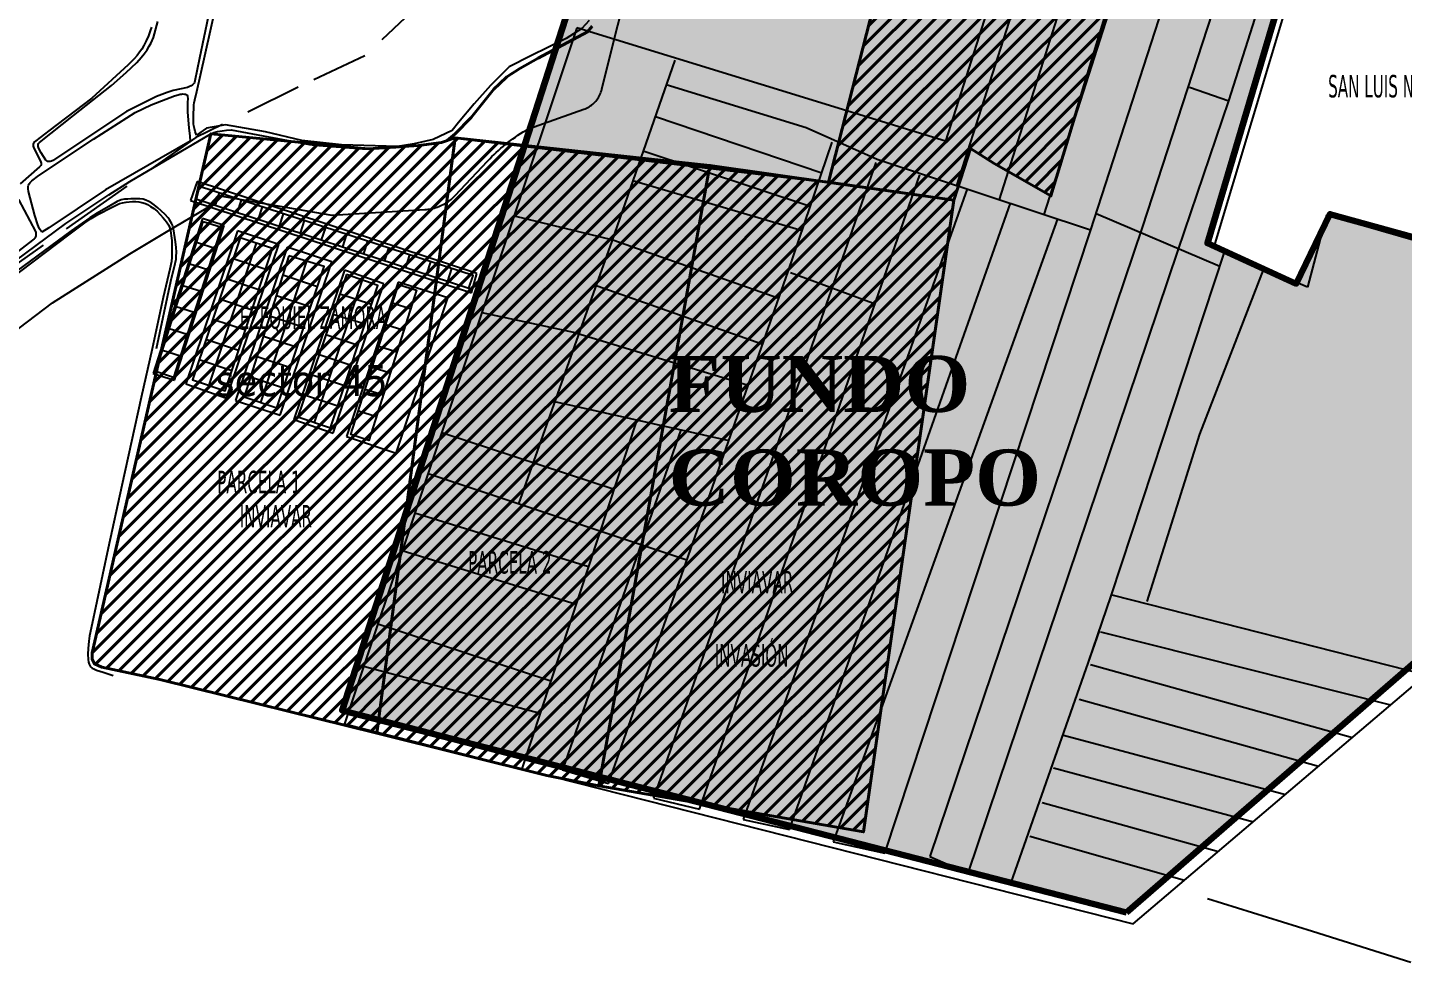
# Model space of a CAD drawing. Header units: metres. Extents: x 2 to 659295185, y -28 to 1124222152.
# Drawn here: x 659065 to 660289, y 1127406 to 1128239 of the extents above; entities that cross this region are included whole.
import ezdxf

# ---------------------------------------------------------------- set-up
doc = ezdxf.new("R2010")
doc.units = ezdxf.units.M
doc.header["$MEASUREMENT"] = 0
doc.linetypes.add('HIDDEN', pattern=[0.375, 0.25, -0.125])
for name, color, linetype in [('División Parroquial', 130, 'CONTINUOUS'), ('LOTES DE TERRENO PARA URBANIZAR', 1, 'CONTINUOUS'), ('MANZANA', 30, 'CONTINUOUS'), ('Parcelas', 140, 'CONTINUOUS'), ('TEXTOS', 7, 'CONTINUOUS')]:
    doc.layers.add(name, color=color, linetype=linetype)
doc.layers.add('Limite Municipio', color=1, linetype='HIDDEN', lineweight=30)
doc.layers.add('OCUPACIONES IRREGULARES', color=34, linetype='CONTINUOUS', lineweight=200)
doc.styles.get("Standard").update_dxf_attribs({"font": 'tahoma.ttf'})

msp = doc.modelspace()

# ---------------------------------------------------------------- hatches: boundary and pattern name
at = {"layer": 'LOTES DE TERRENO PARA URBANIZAR', "lineweight": 40}
h = msp.add_hatch(dxfattribs=at)
h.set_pattern_fill('ANSI31', color=1, scale=75, style=0)
h.paths.add_polyline_path([(659777.748, 1128101.3469), (659889.3617, 1128085.4915), (659904.163, 1128131.3221), (659925.2558, 1128118.0248), (659975.6792, 1128089.1707), (660132.5316, 1128607.1553), (660035.3956, 1128620.5426), (659945.0623, 1128632.5201), (659923.5902, 1128633.2), (659912.8706, 1128629.0608)])
h = msp.add_hatch(dxfattribs=at)
h.set_pattern_fill('ANSI31', color=1, scale=75, style=0)
h.paths.add_polyline_path([(659122.4734, 1127682.4135), (659228.2099, 1128144.5294), (659368.2903, 1128131.0022), (659413.3043, 1128133.9716), (659433.5644, 1128136.721), (659445.5786, 1128140.798), (659415.1071, 1127908.6261), (659376.0001, 1127610.6581), (659270.2637, 1127636.891), (659182.866, 1127658.5741), (659131.1893, 1127669.5061), (659124.6008, 1127672.4655), (659122.4982, 1127676.5447)])
h = msp.add_hatch(dxfattribs=at)
h.set_pattern_fill('ANSI31', color=1, scale=75, style=0)
h.paths.add_polyline_path([(659445.5786, 1128140.798), (659672.3604, 1128116.3179), (659573.315, 1127563.8776), (659527.0393, 1127573.1857), (659376.0001, 1127610.6581)])
h = msp.add_hatch(dxfattribs=at)
h.set_pattern_fill('ANSI31', color=1, scale=75, style=0)
h.paths.add_polyline_path([(659672.3604, 1128116.3179), (659889.3617, 1128085.4915), (659808.925, 1127522.8458), (659573.315, 1127563.8776)])
at = {"layer": 'OCUPACIONES IRREGULARES', "lineweight": 200, "transparency": 33554651}
h = msp.add_hatch(color=256, dxfattribs=at)
h.dxf.hatch_style = 1
h.set_gradient(color1=(153, 76, 0), one_color=1, tint=1)
h.paths.add_polyline_path([(660043, 1127451), (660630, 1127961), (660224, 1128073), (660194, 1128011), (660115, 1128047), (660269, 1128565), (660048, 1128606), (659968, 1128408), (659890, 1128433), (659898, 1128470), (659812, 1128492), (659832, 1128594), (659817, 1128600), (659825, 1128635), (659782, 1128620), (659733, 1128523), (659731, 1128439), (659583, 1128369), (659345, 1127631)])

# ---------------------------------------------------------------- linework, layer by layer
at = {"layer": 'División Parroquial', "color": 1, "flags": 128}
msp.add_lwpolyline([(659011.714, 1127936.8124), (659087.3861, 1127994.0507), (659156.1235, 1128037.6419), (659190.2695, 1128057.9877), (659224.4073, 1128078.3336), (659234.5909, 1128089.7013), (659335.9324, 1128072.2148), (659418.6547, 1128077.0238), (659420.0565, 1128077.1238), (659421.4583, 1128077.2838), (659422.8518, 1128077.4837), (659424.2453, 1128077.7437), (659425.6224, 1128078.0436), (659426.983, 1128078.3936), (659428.3353, 1128078.7835), (659429.6794, 1128079.2334), (659430.9987, 1128079.7233), (659432.3015, 1128080.2532), (659433.5879, 1128080.8331), (659434.8495, 1128081.4629), (659436.0946, 1128082.1328), (659437.3068, 1128082.8427), (659438.5024, 1128083.5925), (659439.6651, 1128084.3923), (659440.803, 1128085.2222), (659441.9079, 1128086.102), (659442.9799, 1128087.0118), (659444.0271, 1128087.9616), (659445.5856, 1128089.5113), (659474.4378, 1128120.265), (659476.3261, 1128122.2446), (659478.2474, 1128124.1842), (659480.2016, 1128126.0939), (659482.1889, 1128127.9635), (659484.2009, 1128129.8031), (659486.2541, 1128131.6027), (659488.3403, 1128133.3724), (659490.4512, 1128135.102), (659492.5869, 1128136.8017), (659494.7638, 1128138.4513), (659496.9655, 1128140.071), (659499.1918, 1128141.6507), (659501.4429, 1128143.1904), (659503.727, 1128144.6901), (659506.0359, 1128146.1498), (659508.3695, 1128147.5695), (659510.9916, 1128149.0992), (659560.0462, 1128166.3956), (659561.2748, 1128166.8656), (659562.4704, 1128167.4054), (659563.6413, 1128167.9953), (659564.7875, 1128168.6552), (659565.8842, 1128169.365), (659566.9479, 1128170.1349), (659567.9704, 1128170.9647), (659568.9517, 1128171.8345), (659569.8835, 1128172.7644), (659570.7575, 1128173.7442), (659571.5903, 1128174.7639), (659572.3655, 1128175.8237), (659573.0828, 1128176.9235), (659573.7343, 1128178.0633), (659574.3362, 1128179.233), (659574.8722, 1128180.4328), (659575.3422, 1128181.6525), (659575.7545, 1128182.9023), (659576.0926, 1128184.172), (659576.3977, 1128185.6217), (659604.2934, 1128297.099)], dxfattribs=at)
at = {"layer": 'Limite Municipio', "color": 4, "linetype": 'HIDDEN', "lineweight": -3, "ltscale": 200}
msp.add_lwpolyline([(660311.9901, 1128579.5436), (660273.9891, 1128603.0461), (660218.9893, 1128602.0663), (659981.3276, 1128629.5607), (659916.4245, 1128636.0594), (659896.6236, 1128634.3965), (659896.6236, 1128634.3965), (659846.3019, 1128630.1706), (659806.5487, 1128626.8413), (659783.2706, 1128613.2141), (659754.8719, 1128558.1253), (659738.1246, 1128511.2748), (659741.2498, 1128452.7867), (659726.7701, 1128433.2007), (659614.6101, 1128376.3423), (659490.0524, 1128301.3469), (659416.689, 1128262.3534), (659365.1787, 1128214.0015), (659305.8637, 1128185.9261), (659214.8599, 1128141.2101), (659140.3009, 1128088.6309), (658992.8982, 1127984.682)], dxfattribs=at)
at = {"layer": 'LOTES DE TERRENO PARA URBANIZAR', "color": 1, "lineweight": 40}
for points in [[(659445.5786, 1128140.798), (659777.748, 1128101.3469), (659912.8706, 1128629.0608)], [(659777.748, 1128101.3469), (659889.3617, 1128085.4915), (659904.163, 1128131.3221), (659925.2558, 1128118.0248), (659975.6792, 1128089.1707), (660132.5316, 1128607.1553), (660035.3956, 1128620.5426), (659945.0623, 1128632.5201), (659923.5902, 1128633.2), (659912.8706, 1128629.0608), (659777.748, 1128101.3469)], [(659567.6418, 1128240.29), (659563.387, 1128235.4009), (659519.4531, 1128211.8657), (659503.1676, 1128202.8376), (659491.4749, 1128195.1491), (659484.9277, 1128189.1504), (659480.1369, 1128184.1514), (659459.7532, 1128159.1765), (659445.5786, 1128144.3995), (659438.5943, 1128138.5107), (659445.5786, 1128140.798)], [(659122.4734, 1127682.4135), (659228.2099, 1128144.5294), (659368.2903, 1128131.0022), (659413.3043, 1128133.9716), (659433.5644, 1128136.721), (659445.5786, 1128140.798), (659415.1071, 1127908.6261), (659376.0001, 1127610.6581), (659376.0001, 1127610.6581), (659376.0001, 1127610.6581), (659376.0001, 1127610.6581), (659376.0001, 1127610.6581), (659376.0001, 1127610.6581), (659270.2637, 1127636.891), (659182.866, 1127658.5741), (659131.1893, 1127669.5061), (659124.6008, 1127672.4655), (659122.4982, 1127676.5447), (659122.4734, 1127682.4135)], [(659445.5786, 1128140.798), (659672.3604, 1128116.3179), (659573.315, 1127563.8776), (659527.0393, 1127573.1857), (659376.0001, 1127610.6581), (659445.5786, 1128140.798)], [(659672.3604, 1128116.3179), (659889.3617, 1128085.4915), (659808.925, 1127522.8458), (659573.315, 1127563.8776), (659672.3604, 1128116.3179)]]:
    msp.add_lwpolyline(points, dxfattribs=at)
at = {"layer": 'MANZANA', "lineweight": -3}
for p, q in [((660035, 1128617), (659882, 1128138)), ((659891.9372, 1128098.4787), (660057.0781, 1128615.0633)), ((659929.8527, 1128085.9067), (660097.2739, 1128611.121)), ((659969.6026, 1128072.7265), (660140, 1128604)), ((660011, 1128058), (660185.2687, 1128597.6624)), ((660121, 1128044), (660283, 1128584)), ((660197.2049, 1128492.9542), (660057, 1128061)), ((660134, 1128174), (660231.4339, 1128480.6912)), ((659554, 1128239), (659347, 1127619)), ((659882, 1128138), (659554, 1128239)), ((659641, 1128210), (659585, 1128049)), ((659633.4635, 1128188.3325), (659758, 1128150)), ((660099, 1128186), (660134, 1128174)), ((660089, 1128041), (660134, 1128174)), ((659624, 1128160), (659771.8014, 1128109.876)), ((659758, 1128150), (659821, 1128122)), ((659613, 1128129.5), (659761.6508, 1128079.9445)), ((659742, 1128022), (659781, 1128137)), ((659820, 1128119), (659622, 1127553)), ((659821, 1128122), (660011, 1128059)), ((659603.7671, 1128102.9554), (659754.3617, 1128058.451)), ((659663, 1127543), (659859, 1128108)), ((659216, 1128102), (659210, 1128085)), ((659465, 1128020), (659216, 1128102)), ((659901.1688, 1128095.4177), (659702, 1127534)), ((659210, 1128085), (659460, 1128003)), ((659743, 1127525), (659939.6777, 1128082.649)), ((659220.7164, 1128069.1042), (659177, 1127931)), ((659240, 1128063), (659220.7164, 1128069.1042)), ((659498.085, 1128071.5251), (659586, 1128050)), ((659981.593, 1128068.7508), (659782, 1127514)), ((660016.0651, 1128073.6854), (660125.9346, 1128026.7118)), ((660221, 1128072), (660204, 1128008)), ((660646, 1127949), (660221, 1128072)), ((659196, 1127925), (659240, 1128063)), ((659252, 1128058), (659206, 1127922)), ((659288.6527, 1128045.9494), (659252, 1128058)), ((659828, 1127504), (660011, 1128058)), ((660057, 1128061), (659868, 1127501)), ((659242, 1127909), (659288.6527, 1128045.9494)), ((659296.0267, 1128043.525), (659250, 1127907)), ((659335.8245, 1128030.4551), (659296.0267, 1128043.525)), ((659585, 1128049), (659555, 1127965)), ((659586, 1128050), (659733.647, 1127998.194)), ((659902, 1127486), (660089, 1128041)), ((660204, 1128008), (660121, 1128044)), ((659290, 1127894), (659335.8245, 1128030.4551)), ((660130.2228, 1128039.9998), (660029, 1127733)), ((659347, 1128023), (659302, 1127890)), ((659382, 1128011), (659347, 1128023)), ((659460, 1128003), (659465, 1128020)), ((659582, 1127566), (659742, 1128022)), ((659744, 1128021), (659817, 1127994)), ((660165.1407, 1128024.8546), (660108, 1127877)), ((659337, 1127878), (659382, 1128011)), ((659394.9617, 1128012.3709), (659349, 1127875)), ((659438.9617, 1127998.3709), (659394.9617, 1128012.3709)), ((659572, 1128009), (659719.3034, 1127957.3146)), ((659393, 1127860), (659438.9617, 1127998.3709)), ((659469.2791, 1127985.2466), (659551, 1127968)), ((659551, 1127968), (659706.4328, 1127920.6334)), ((659555, 1127965), (659502, 1127815)), ((660049, 1127441), (660646, 1127949)), ((659177, 1127931), (659196, 1127925)), ((659206, 1127922), (659242, 1127909)), ((659250, 1127907), (659290, 1127894)), ((659534, 1127906), (659689.1971, 1127871.5118)), ((659302, 1127890), (659337, 1127878)), ((659607.2247, 1127889.7278), (659505.0055, 1127578.9359)), ((659349, 1127875), (659393, 1127860)), ((659433.65, 1127878.5314), (659586.9582, 1127828.1085)), ((659646.3125, 1127881.0417), (659541, 1127578)), ((660108, 1127877), (660061, 1127728)), ((659421.4441, 1127841.9727), (659651.8903, 1127765.1872)), ((659409.7469, 1127806.9376), (659564.2476, 1127759.0584)), ((659398.544, 1127773.3829), (659553.2103, 1127725.5001)), ((660029, 1127733), (660009, 1127674)), ((660030, 1127734), (660309.6843, 1127662.8218)), ((659376.7674, 1127708.1583), (659530.8399, 1127657.484)), ((659940, 1127477), (660019, 1127702)), ((660020, 1127701), (660278.0063, 1127635.8664)), ((659364.1822, 1127670.4637), (659521.3595, 1127628.6592)), ((660011, 1127672), (660244.0031, 1127606.9323)), ((660001, 1127641), (660213.8258, 1127581.2537)), ((659347, 1127619), (660049, 1127441)), ((659987, 1127609), (660184.3979, 1127556.2129)), ((659541, 1127578), (659582, 1127566)), ((659978, 1127580), (660155.8849, 1127531.9506)), ((659622, 1127553), (659663, 1127543)), ((659968, 1127549), (660124.7912, 1127505.4924)), ((659702, 1127534), (659743, 1127525)), ((659957, 1127519), (660094.6881, 1127479.8769)), ((659782, 1127514), (659828, 1127504)), ((659868, 1127501), (659902, 1127486))]:
    msp.add_line(p, q, dxfattribs=at)
at = {"layer": 'MANZANA', "linetype": 'Continuous', "lineweight": -2}
for p, q in [((659222.9655, 1128213.8553), (659248.4122, 1128330.3216)), ((659175.3045, 1128239.4101), (659174.3315, 1128236.2008)), ((659558.4477, 1128238.3703), (659544.2401, 1128229.3422)), ((659564.7723, 1128245.3689), (659558.4477, 1128238.3703)), ((659170.7528, 1128227.2226), (659168.6914, 1128223.1234)), ((659172.8143, 1128231.8817), (659170.7528, 1128227.2226)), ((659174.3315, 1128236.2008), (659172.8143, 1128231.8817)), ((659544.2401, 1128229.3422), (659513.0873, 1128213.9453)), ((659162.5977, 1128214.3552), (659159.8683, 1128211.3558)), ((659164.7746, 1128217.2446), (659162.5977, 1128214.3552)), ((659166.7289, 1128220.0141), (659164.7746, 1128217.2446)), ((659168.6914, 1128223.1234), (659166.7289, 1128220.0141)), ((659215.6597, 1128182.3018), (659222.9655, 1128213.8553)), ((659513.0873, 1128213.9453), (659493.6271, 1128204.1173)), ((659154.6322, 1128205.9169), (659122.3415, 1128176.243)), ((659159.8683, 1128211.3558), (659154.6322, 1128205.9169)), ((659493.6271, 1128204.1173), (659477.1602, 1128187.5707)), ((659122.3415, 1128176.243), (659084.122, 1128147.3089)), ((659213.9363, 1128174.7733), (659215.6597, 1128182.3018)), ((659477.1602, 1128187.5707), (659462.4413, 1128171.134)), ((659212.8066, 1128159.2864), (659213.1942, 1128170.3442)), ((659213.1942, 1128170.3442), (659213.4003, 1128172.2238)), ((659213.4003, 1128172.2238), (659213.9363, 1128174.7733)), ((659462.4413, 1128171.134), (659448.6048, 1128154.5874)), ((659212.8314, 1128153.5276), (659212.8066, 1128159.2864)), ((659213.054, 1128151.648), (659212.8314, 1128153.5276)), ((659213.6147, 1128149.1085), (659213.054, 1128151.648)), ((659241.2053, 1128152.6678), (659224.3508, 1128149.5984)), ((659276.8439, 1128146.1891), (659241.2053, 1128152.6678)), ((659448.6048, 1128154.5874), (659442.9399, 1128147.3789)), ((659084.122, 1128147.3089), (659072.4376, 1128138.3007)), ((659214.2826, 1128146.679), (659213.6147, 1128149.1085)), ((659215.3958, 1128143.3697), (659214.2826, 1128146.679)), ((659224.3508, 1128149.5984), (659215.3958, 1128143.3697)), ((659309.0934, 1128138.7006), (659276.8439, 1128146.1891)), ((659426.1019, 1128139.5605), (659409.2474, 1128135.7212)), ((659442.9399, 1128147.3789), (659426.1019, 1128139.5605)), ((659070.2607, 1128136.0812), (659070.0381, 1128135.1913)), ((659070.0381, 1128135.1913), (659070.0463, 1128134.3115)), ((659070.0463, 1128134.3115), (659070.1618, 1128133.4217)), ((659070.1618, 1128133.4217), (659070.3844, 1128132.7618)), ((659070.5823, 1128136.6311), (659070.2607, 1128136.0812)), ((659070.3844, 1128132.7618), (659077.0141, 1128119.1846)), ((659071.3492, 1128137.4109), (659070.5823, 1128136.6311)), ((659072.4376, 1128138.3007), (659071.3492, 1128137.4109)), ((659344.3856, 1128134.6615), (659309.0934, 1128138.7006)), ((659394.2482, 1128133.1118), (659344.3856, 1128134.6615)), ((659409.2474, 1128135.7212), (659394.2482, 1128133.1118)), ((659075.7195, 1128115.1954), (659058.5846, 1128099.8585)), ((659076.8079, 1128116.4252), (659075.7195, 1128115.1954)), ((659077.245, 1128116.9751), (659076.8079, 1128116.4252)), ((659077.0141, 1128119.1846), (659077.2367, 1128118.4148)), ((659077.2367, 1128118.4148), (659077.3522, 1128117.7549)), ((659077.3522, 1128117.5349), (659077.245, 1128116.9751)), ((659077.3522, 1128117.7549), (659077.3522, 1128117.5349))]:
    msp.add_line(p, q, dxfattribs=at)
at = {"layer": 'MANZANA', "lineweight": -2}
for p, q in [((659236.1671, 1128298.858), (659218.1582, 1128211.8457)), ((659177.2011, 1128230.352), (659180.9777, 1128244.5191)), ((659563.387, 1128235.4009), (659565.6793, 1128237.5205)), ((659565.6793, 1128237.5205), (659567.6418, 1128240.29)), ((659173.2926, 1128222.4836), (659175.0324, 1128225.473)), ((659175.0324, 1128225.473), (659177.2011, 1128230.352)), ((659519.4531, 1128211.8657), (659561.2018, 1128233.7313)), ((659561.2018, 1128233.7313), (659563.387, 1128235.4009)), ((659166.3331, 1128212.3856), (659168.8316, 1128215.715)), ((659168.8316, 1128215.715), (659171.4455, 1128219.3742)), ((659171.4455, 1128219.3742), (659173.2926, 1128222.4836)), ((659152.9088, 1128199.1583), (659162.2926, 1128208.1665)), ((659162.2926, 1128208.1665), (659166.3331, 1128212.3856)), ((659218.1582, 1128211.8457), (659213.9693, 1128191.6898)), ((659495.0784, 1128197.8286), (659503.1676, 1128202.8376)), ((659503.1676, 1128202.8376), (659519.4531, 1128211.8657)), ((659139.8144, 1128187.6007), (659152.9088, 1128199.1583)), ((659211.8006, 1128188.0306), (659210.7039, 1128187.2507)), ((659212.3449, 1128188.5905), (659211.8006, 1128188.0306)), ((659212.8891, 1128189.1404), (659212.3449, 1128188.5905)), ((659213.2107, 1128189.5903), (659212.8891, 1128189.1404)), ((659213.5405, 1128190.3601), (659213.2107, 1128189.5903)), ((659213.9693, 1128191.6898), (659213.5405, 1128190.3601)), ((659480.1369, 1128184.1514), (659484.9277, 1128189.1504)), ((659484.9277, 1128189.1504), (659488.5312, 1128192.4897)), ((659488.5312, 1128192.4897), (659491.4749, 1128195.1491)), ((659491.4749, 1128195.1491), (659495.0784, 1128197.8286)), ((659106.0807, 1128160.7961), (659139.8144, 1128187.6007)), ((659179.848, 1128177.8227), (659153.0655, 1128164.4354)), ((659189.2565, 1128181.182), (659179.848, 1128177.8227)), ((659188.1845, 1128175.4332), (659195.7377, 1128178.3426)), ((659194.6163, 1128182.9816), (659189.2565, 1128181.182)), ((659207.5375, 1128185.911), (659194.6163, 1128182.9816)), ((659195.7377, 1128178.3426), (659199.0196, 1128179.3524)), ((659199.0196, 1128179.3524), (659200.8749, 1128179.8023)), ((659200.8749, 1128179.8023), (659201.9716, 1128179.9122)), ((659201.9716, 1128179.9122), (659203.0683, 1128180.0322)), ((659203.0683, 1128180.0322), (659204.7092, 1128179.9322)), ((659204.7092, 1128179.9322), (659205.6987, 1128179.8223)), ((659205.6987, 1128179.8223), (659206.3584, 1128179.6023)), ((659206.3584, 1128179.6023), (659206.9026, 1128179.2724)), ((659206.9026, 1128179.2724), (659207.2407, 1128178.8325)), ((659207.2407, 1128178.8325), (659207.5705, 1128178.3926)), ((659207.686, 1128175.8531), (659207.4881, 1128172.3138)), ((659209.1702, 1128186.5809), (659207.5375, 1128185.911)), ((659207.5705, 1128178.3926), (659207.5705, 1128177.6227)), ((659207.5705, 1128177.6227), (659207.686, 1128175.8531)), ((659210.7039, 1128187.2507), (659209.1702, 1128186.5809)), ((659459.7532, 1128159.1765), (659480.1369, 1128184.1514)), ((659153.0655, 1128164.4354), (659087.5275, 1128120.8943)), ((659160.965, 1128163.3656), (659175.0654, 1128170.2842)), ((659175.0654, 1128170.2842), (659188.1845, 1128175.4332)), ((659207.4881, 1128172.3138), (659207.5211, 1128163.9055)), ((659207.5211, 1128163.9055), (659208.5683, 1128149.9683)), ((659075.736, 1128136.661), (659106.0807, 1128160.7961)), ((659123.8175, 1128139.7504), (659160.965, 1128163.3656)), ((659445.5786, 1128144.3995), (659459.7532, 1128159.1765)), ((659075.2082, 1128107.347), (659123.8175, 1128139.7504)), ((659155.9763, 1128102.1781), (659228.2099, 1128144.5294)), ((659208.5683, 1128149.9683), (659209.5908, 1128142.4599)), ((659209.5908, 1128142.4599), (659209.7227, 1128138.0308)), ((659228.2099, 1128144.5294), (659230.9392, 1128145.6492)), ((659230.9392, 1128145.6492), (659234.1139, 1128146.4391)), ((659234.1139, 1128146.4391), (659238.2781, 1128147.2289)), ((659238.2781, 1128147.2289), (659241.9969, 1128147.7988)), ((659241.9969, 1128147.7988), (659246.2683, 1128148.0387)), ((659246.2683, 1128148.0387), (659315.9044, 1128135.0814)), ((659438.5943, 1128138.5107), (659440.7795, 1128139.9604)), ((659440.7795, 1128139.9604), (659445.5786, 1128144.3995)), ((659074.4249, 1128134.4415), (659074.5321, 1128135.1014)), ((659074.4331, 1128133.7716), (659074.4249, 1128134.4415)), ((659074.5403, 1128133.1118), (659074.4331, 1128133.7716)), ((659074.5321, 1128135.1014), (659074.7465, 1128135.7712)), ((659075.2082, 1128131.4521), (659074.5403, 1128133.1118)), ((659074.7465, 1128135.7712), (659075.0763, 1128136.2111)), ((659075.0763, 1128136.2111), (659075.736, 1128136.661)), ((659077.3027, 1128127.7029), (659075.2082, 1128131.4521)), ((659081.4998, 1128120.9742), (659077.3027, 1128127.7029)), ((659209.7227, 1128138.0308), (659134.3144, 1128094.7796)), ((659315.9044, 1128135.0814), (659320.5056, 1128134.5515)), ((659320.5056, 1128134.5515), (659363.0294, 1128131.2022)), ((659363.0294, 1128131.2022), (659368.2903, 1128131.0022)), ((659368.2903, 1128131.0022), (659378.0369, 1128131.3821)), ((659378.0369, 1128131.3821), (659392.8299, 1128132.3319)), ((659392.8299, 1128132.3319), (659413.3043, 1128133.9716)), ((659413.3043, 1128133.9716), (659430.0599, 1128135.8212)), ((659430.0599, 1128135.8212), (659433.5644, 1128136.721)), ((659433.5644, 1128136.721), (659436.1866, 1128137.6109)), ((659436.1866, 1128137.6109), (659438.5943, 1128138.5107)), ((659082.1595, 1128120.4243), (659081.4998, 1128120.9742)), ((659082.5965, 1128119.9844), (659082.1595, 1128120.4243)), ((659083.149, 1128119.7645), (659082.5965, 1128119.9844)), ((659083.8086, 1128119.7745), (659083.149, 1128119.7645)), ((659084.3529, 1128119.7745), (659083.8086, 1128119.7745)), ((659085.3424, 1128119.8845), (659084.3529, 1128119.7745)), ((659086.3236, 1128120.2244), (659085.3424, 1128119.8845)), ((659087.5275, 1128120.8943), (659086.3236, 1128120.2244)), ((659067.5643, 1128101.1183), (659068.8754, 1128102.558)), ((659068.8754, 1128102.558), (659075.2082, 1128107.347)), ((659065.5029, 1128096.6792), (659065.7173, 1128097.569)), ((659065.5111, 1128095.4694), (659065.5029, 1128096.6792)), ((659065.8492, 1128093.1499), (659065.5111, 1128095.4694)), ((659065.7173, 1128097.569), (659066.0389, 1128098.8987)), ((659071.6378, 1128071.8242), (659065.8492, 1128093.1499)), ((659066.0389, 1128098.8987), (659066.4759, 1128099.8985)), ((659066.4759, 1128099.8985), (659067.5643, 1128101.1183)), ((659134.3144, 1128094.7796), (659084.0725, 1128060.7165)), ((659099.1707, 1128064.6457), (659137.2994, 1128090.0405)), ((659137.2994, 1128090.0405), (659155.9763, 1128102.1781)), ((659136.6892, 1128079.4227), (659127.1818, 1128073.7339)), ((659127.6271, 1128072.5241), (659140.3009, 1128079.1028)), ((659144.8856, 1128084.2117), (659136.6892, 1128079.4227)), ((659140.3009, 1128079.1028), (659146.8646, 1128082.4521)), ((659148.4891, 1128085.6614), (659144.8856, 1128084.2117)), ((659146.8646, 1128082.4521), (659149.4868, 1128083.1219)), ((659151.3339, 1128086.2313), (659148.4891, 1128085.6614)), ((659149.4868, 1128083.1219), (659152.9913, 1128083.6918)), ((659154.1869, 1128086.4613), (659151.3339, 1128086.2313)), ((659152.9913, 1128083.6918), (659158.5737, 1128084.2717)), ((659157.0317, 1128086.5912), (659154.1869, 1128086.4613)), ((659160.5362, 1128086.6012), (659157.0317, 1128086.5912)), ((659158.5737, 1128084.2717), (659161.4268, 1128084.2817)), ((659165.1374, 1128086.5113), (659160.5362, 1128086.6012)), ((659161.4268, 1128084.2817), (659164.1644, 1128083.8518)), ((659164.1644, 1128083.8518), (659166.9103, 1128083.4219)), ((659167.9905, 1128086.1913), (659165.1374, 1128086.5113)), ((659166.9103, 1128083.4219), (659169.9777, 1128082.5521)), ((659170.4065, 1128085.4315), (659167.9905, 1128086.1913)), ((659169.9777, 1128082.5521), (659171.7341, 1128081.6722)), ((659172.9297, 1128084.3417), (659170.4065, 1128085.4315)), ((659171.7341, 1128081.6722), (659174.5954, 1128079.9226)), ((659175.7828, 1128082.692), (659172.9297, 1128084.3417)), ((659174.5954, 1128079.9226), (659177.5639, 1128077.943)), ((659177.8772, 1128081.3723), (659175.7828, 1128082.692)), ((659177.5639, 1128077.943), (659180.417, 1128075.6335)), ((659181.1756, 1128078.5129), (659177.8772, 1128081.3723)), ((659187.228, 1128072.894), (659181.1756, 1128078.5129)), ((659074.2022, 1128063.326), (659071.6378, 1128071.8242)), ((659120.4037, 1128069.7247), (659103.8048, 1128058.257)), ((659116.1489, 1128065.2756), (659121.6158, 1128069.0648)), ((659127.1818, 1128073.7339), (659120.4037, 1128069.7247)), ((659121.6158, 1128069.0648), (659127.6271, 1128072.5241)), ((659180.417, 1128075.6335), (659185.818, 1128069.7947)), ((659185.818, 1128069.7947), (659188.6793, 1128066.0454)), ((659190.1965, 1128069.8147), (659187.228, 1128072.894)), ((659188.6793, 1128066.0454), (659190.4439, 1128063.5159)), ((659191.5241, 1128067.945), (659190.1965, 1128069.8147)), ((659193.6186, 1128064.4158), (659191.5241, 1128067.945)), ((658979.8203, 1127976.2937), (659099.1707, 1128064.6457)), ((659103.8048, 1128058.257), (658984.6689, 1127969.905)), ((659048.0134, 1128013.876), (659101.9578, 1128054.4878)), ((659074.7547, 1128062.1062), (659074.2022, 1128063.326)), ((659075.8597, 1128059.7867), (659074.7547, 1128062.1062)), ((659077.8469, 1128057.0373), (659075.8597, 1128059.7867)), ((659084.0725, 1128060.7165), (659077.8469, 1128057.0373)), ((659101.9578, 1128054.4878), (659116.1489, 1128065.2756)), ((659190.4439, 1128063.5159), (659191.3262, 1128061.5263)), ((659191.3262, 1128061.5263), (659192.3322, 1128058.327)), ((659192.3322, 1128058.327), (659192.9012, 1128053.7879)), ((659192.9012, 1128053.7879), (659193.3547, 1128049.4788)), ((659194.171, 1128063.196), (659193.6186, 1128064.4158)), ((659194.3937, 1128062.0962), (659194.171, 1128063.196)), ((659194.9544, 1128059.7767), (659194.3937, 1128062.0962)), ((659196.6448, 1128048.389), (659194.9544, 1128059.7767)), ((659193.3547, 1128049.4788), (659193.5361, 1128034.6618)), ((659197.3292, 1128043.41), (659196.6448, 1128048.389)), ((659197.5683, 1128039.1009), (659197.3292, 1128043.41)), ((659193.2228, 1128030.6726), (659191.6066, 1128023.924)), ((659192.5301, 1128013.4161), (659196.4057, 1128029.033)), ((659193.5361, 1128034.6618), (659193.2228, 1128030.6726)), ((659196.4057, 1128029.033), (659197.2632, 1128033.0121)), ((659197.2632, 1128033.0121), (659197.4694, 1128035.3417)), ((659197.4694, 1128035.3417), (659197.5683, 1128039.1009)), ((659191.6066, 1128023.924), (659185.9169, 1127998.8991)), ((659179.9799, 1127953.3084), (659192.5301, 1128013.4161)), ((659185.9169, 1127998.8991), (659176.0384, 1127953.1784)), ((659176.0384, 1127953.1784), (659166.2671, 1127909.5573)), ((659166.2671, 1127909.5573), (659148.8684, 1127831.3932)), ((659148.8684, 1127831.3932), (659136.9531, 1127775.5945)), ((659136.9531, 1127775.5945), (659121.7148, 1127704.1891)), ((659121.7148, 1127704.1891), (659120.2141, 1127697.4404)), ((659118.9524, 1127686.1527), (659118.7545, 1127681.0638)), ((659119.6863, 1127692.6814), (659118.9524, 1127686.1527)), ((659120.2141, 1127697.4404), (659119.6863, 1127692.6814)), ((659118.7545, 1127681.0638), (659118.8865, 1127676.4247)), ((659118.8865, 1127676.4247), (659119.3317, 1127673.8752)), ((659119.3317, 1127673.8752), (659119.777, 1127672.1156)), ((659119.777, 1127672.1156), (659120.9974, 1127669.9061)), ((659120.9974, 1127669.9061), (659122.6466, 1127668.6963)), ((659122.6466, 1127668.6963), (659124.1803, 1127668.0364)), ((659124.1803, 1127668.0364), (659126.5963, 1127666.9467)), ((659126.5963, 1127666.9467), (659132.3025, 1127665.087)), ((659132.3025, 1127665.087), (659141.4059, 1127662.2576)), ((660208.5138, 1127433.999), (660115.1461, 1127463.213)), ((660295.961, 1127406.5246), (660208.5138, 1127433.999))]:
    msp.add_line(p, q, dxfattribs=at)
msp.add_lwpolyline([(659057.0014, 1128086.1413), (659072.1408, 1128057.5571), (659072.4789, 1128056.6773), (659072.5861, 1128055.6875), (659072.5943, 1128054.4678), (659072.3799, 1128053.578), (659072.0583, 1128052.6981), (659071.5141, 1128051.6983), (659070.9699, 1128051.0285), (659069.4361, 1128049.6987), (659004.6898, 1127999.9689)], dxfattribs=at)
at = {"layer": 'OCUPACIONES IRREGULARES', "lineweight": 200}
msp.add_lwpolyline([(660043, 1127451), (660630, 1127961), (660224, 1128073), (660194, 1128011), (660115, 1128047), (660269, 1128565), (660048, 1128606), (659968, 1128408), (659890, 1128433), (659898, 1128470), (659812, 1128492), (659832, 1128594), (659817, 1128600), (659825, 1128635), (659782, 1128620), (659733, 1128523), (659731, 1128439), (659583, 1128369), (659345, 1127631), (660043, 1127451)], dxfattribs=at)
at = {"layer": 'Parcelas', "lineweight": -3}
for p, q in [((659232.45, 1128080.9502), (659235.9981, 1128091.8496)), ((659251.9112, 1128074.5785), (659255.4701, 1128085.5108)), ((659270.6333, 1128068.4488), (659274.2025, 1128079.4127)), ((659289.3554, 1128062.3191), (659292.9348, 1128073.3146)), ((659308.0775, 1128056.1894), (659311.6672, 1128067.2165)), ((659326.7996, 1128050.0597), (659330.3996, 1128061.1184)), ((659345.5217, 1128043.93), (659349.132, 1128055.0203)), ((659215.5588, 1128047.9236), (659231.7063, 1128042.7835)), ((659268.6525, 1128047.1955), (659226.3365, 1127920.6285)), ((659364.2438, 1128037.8003), (659367.8644, 1128048.9222)), ((659382.9658, 1128031.6705), (659386.5967, 1128042.8241)), ((659247.9996, 1128033.5953), (659277.059, 1128023.8661)), ((659313.3274, 1128031.0023), (659272.4281, 1127905.3654)), ((659401.6879, 1128025.5409), (659405.3291, 1128036.726)), ((659420.41, 1128019.4111), (659424.0615, 1128030.6279)), ((659209.4827, 1128028.722), (659225.5974, 1128023.5924)), ((659292.3076, 1128019.0306), (659323.1811, 1128008.6942)), ((659439.1321, 1128013.2814), (659442.7938, 1128024.5298)), ((659203.4066, 1128009.5204), (659219.4886, 1128004.4012)), ((659241.9674, 1128015.5782), (659271.0269, 1128005.8491)), ((659362.808, 1128014.3727), (659320.1897, 1127887.5521)), ((659235.9353, 1127997.5612), (659264.9947, 1127987.8321)), ((659286.5005, 1128000.6685), (659317.0677, 1127990.4346)), ((659342.9863, 1128002.0634), (659371.2097, 1127992.7021)), ((659389.8795, 1127993.8823), (659406.0305, 1127988.7412)), ((659197.4554, 1127990.7136), (659213.5053, 1127985.6047)), ((659280.7704, 1127982.5504), (659311.0356, 1127972.4175)), ((659336.7808, 1127983.8346), (659365.3962, 1127975.1751)), ((659191.2544, 1127971.1172), (659207.2708, 1127966.0189)), ((659229.9032, 1127979.5442), (659258.9626, 1127969.815)), ((659383.8034, 1127974.6807), (659399.9217, 1127969.55)), ((659223.8711, 1127961.5271), (659252.9305, 1127951.798)), ((659275.0404, 1127964.4322), (659305.0035, 1127954.4005)), ((659330.6578, 1127965.848), (659359.1662, 1127956.3922)), ((659377.7274, 1127955.4792), (659393.8128, 1127950.3589)), ((659185.1783, 1127951.9157), (659201.162, 1127946.8278)), ((659217.8389, 1127943.5101), (659246.8984, 1127933.781)), ((659269.3103, 1127946.314), (659298.9714, 1127936.3835)), ((659324.5347, 1127947.8614), (659353.1847, 1127938.3586)), ((659371.7762, 1127936.6724), (659387.8295, 1127931.5623)), ((659263.5803, 1127928.1958), (659292.9392, 1127918.3664)), ((659318.4116, 1127929.8748), (659347.2032, 1127920.3251)), ((659312.2886, 1127911.8883), (659341.2218, 1127902.2915)), ((659365.5752, 1127917.076), (659381.5951, 1127911.9766)), ((659359.4991, 1127897.8744), (659375.4862, 1127892.7855))]:
    msp.add_line(p, q, dxfattribs=at)
for points in [[(659218.0957, 1128097.6775), (659214.7788, 1128086.7359), (659457.8542, 1128007.1517), (659461.5647, 1128018.4192), (659218.0957, 1128097.6775)], [(659221.45, 1128066.541), (659237.6521, 1128061.4623), (659195.0233, 1127927.5431), (659179.1022, 1127932.7141), (659221.45, 1128066.541)], [(659254.1702, 1128052.026), (659211.8068, 1127925.4931), (659240.8662, 1127915.7639), (659283.1347, 1128042.365), (659254.1702, 1128052.026)], [(659297.6083, 1128035.791), (659257.8984, 1127910.23), (659286.9578, 1127900.5009), (659329.0466, 1128026.2136), (659297.6083, 1128035.791)], [(659348.8079, 1128019.1643), (659305.66, 1127892.4167), (659334.7194, 1127882.6876), (659376.8082, 1128009.5812), (659348.8079, 1128019.1643)], [(659395.1278, 1128010.4678), (659411.3298, 1128005.3891), (659368.7011, 1127871.4699), (659352.78, 1127876.6409), (659395.1278, 1128010.4678)]]:
    msp.add_lwpolyline(points, dxfattribs=at)

# ---------------------------------------------------------------- texts
at = {"layer": 'OCUPACIONES IRREGULARES', "lineweight": 200, "insert": (659635.5779, 1127946.7867), "char_height": 50, "attachment_point": 1}
msp.add_mtext_dynamic_manual_height_columns('{\\fTimes New Roman|b1|i0|c0|p18;\\C7;FUNDO COROPO}', width=35.714544, gutter_width=9.6186, heights=[0], dxfattribs=at)
at = {"layer": 'TEXTOS', "color": 0, "width": 0.571429}
for s, p in [('SAN LUIS NORTE', (660222.4413, 1128176.9556)), ('EZEQUIEL ZAMORA', (659253.9447, 1127970.8386)), ('PARCELA 1', (659233.8841, 1127824.4662)), ('INVIAVAR', (659253.9238, 1127793.9242)), ('PARCELA 2', (659457.1244, 1127752.8986)), ('INVIAVAR', (659682.1444, 1127735.2597)), ('INVASIÓN', (659676.5968, 1127670.0283))]:
    msp.add_text(s, height=20, dxfattribs=at).set_placement(p)
at = {"layer": 'TEXTOS', "linetype": 'HIDDEN', "lineweight": 40, "insert": (659232.3687, 1127938.6455), "char_height": 27.69936, "width": 372.724773, "attachment_point": 1}
msp.add_mtext('sector 45', dxfattribs=at)

doc.saveas('drawing.dxf')
